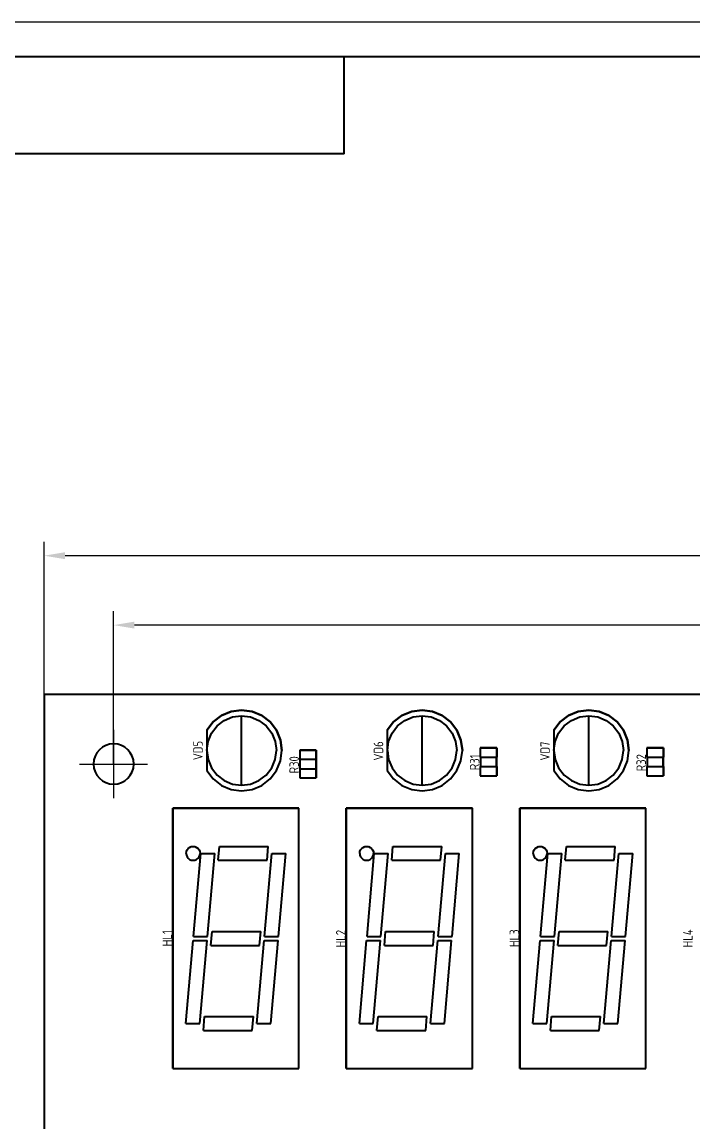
# Model space of a CAD drawing. Extents: x 193 to 1101, y 70 to 664.
# Drawn here: x 303.6 to 400.3, y 505.6 to 664 of the extents above; entities that cross this region are included whole.
import ezdxf

# ---------------------------------------------------------------- set-up
doc = ezdxf.new("R2010")
doc.units = 0
doc.header["$MEASUREMENT"] = 0
doc.linetypes.add('ACAD_ISO04W100', pattern=[30, 24, -3, 0, -3])
doc.layers.get('0').update_dxf_attribs({"linetype": 'CONTINUOUS'})
doc.layers.get('DEFPOINTS').update_dxf_attribs({"linetype": 'CONTINUOUS'})
doc.layers.add('KONTUR', color=7, linetype='CONTINUOUS')
doc.layers.add('штрих-пунктир', color=7, linetype='ACAD_ISO04W100')
doc.layers.add('Основная', color=7, linetype='CONTINUOUS', lineweight=40)
doc.styles.add('GOST type A0', font='', dxfattribs={"oblique": 15, "height": 3.5})
doc.styles.get('GOST type A0').set_extended_font_data('GOST type A')
doc.dimstyles.new('GOST type A', dxfattribs={"dimtxt": 3.5, "dimasz": 3, "dimexe": 2, "dimexo": 0, "dimgap": 1, "dimtad": 1, "dimtoh": 1, "dimtxsty": 'GOST type A0', "dimcen": 0, "dimazin": 2, "dimtfac": 1, "dimtmove": 0, "dimatfit": 3, "dimfxl": 1, "dimarcsym": 0})

# ---------------------------------------------------------------- blocks, each defined once
blk = doc.blocks.new('*D8')
at = {"color": 0, "lineweight": -2, "transparency": 16777216}
for p, q in [((306.79, 567.15), (306.79, 589.15)), ((626.79, 567.15), (626.79, 589.15)), ((623.79, 587.15), (309.79, 587.15))]:
    blk.add_line(p, q, dxfattribs=at)
at = {"color": 0, "transparency": 16777216}
for points in [[(309.79, 587.65), (309.79, 586.65), (306.79, 587.15)], [(623.79, 587.65), (623.79, 586.65), (626.79, 587.15)]]:
    blk.add_solid(points, dxfattribs=at)
at = {"layer": 'DEFPOINTS', "color": 0, "transparency": 16777216}
for p in [(306.79, 587.15), (306.79, 567.15), (626.79, 567.15)]:
    blk.add_point(p, dxfattribs=at)
at = {"color": 0, "transparency": 16777216, "insert": (466.79, 589.9), "char_height": 3.5, "attachment_point": 5, "style": 'GOST type A0'}
blk.add_mtext('160*', dxfattribs=at)
blk = doc.blocks.new('*D9')
at = {"color": 0, "lineweight": -2, "transparency": 16777216}
for p, q in [((316.79, 557.15), (316.79, 579.15)), ((616.79, 557.15), (616.79, 579.15)), ((613.79, 577.15), (319.79, 577.15))]:
    blk.add_line(p, q, dxfattribs=at)
at = {"color": 0, "transparency": 16777216}
for points in [[(319.79, 577.65), (319.79, 576.65), (316.79, 577.15)], [(613.79, 577.65), (613.79, 576.65), (616.79, 577.15)]]:
    blk.add_solid(points, dxfattribs=at)
at = {"layer": 'DEFPOINTS', "color": 0, "transparency": 16777216}
for p in [(316.79, 577.15), (316.79, 557.15), (616.79, 557.15)]:
    blk.add_point(p, dxfattribs=at)
at = {"color": 0, "transparency": 16777216, "insert": (466.79, 579.9), "char_height": 3.5, "attachment_point": 5, "style": 'GOST type A0'}
blk.add_mtext('150*', dxfattribs=at)

msp = doc.modelspace()

# ---------------------------------------------------------------- linework, layer by layer
at = {"layer": 'KONTUR'}
msp.add_line((260, 664), (1101, 664), dxfattribs=at)
at = {"layer": 'Основная'}
for p, q in [((1096, 659), (280, 659)), ((350, 645), (350, 659)), ((350, 645), (280, 645)), ((626.792, 567.152), (306.792, 567.152)), ((306.792, 567.152), (306.792, 357.152)), ((332.334, 564.126), (331.134, 563.206)), ((331.134, 563.206), (332.334, 564.126)), ((332.334, 564.126), (331.134, 563.206)), ((331.134, 563.206), (332.334, 564.126)), ((333.732, 564.704), (332.334, 564.126)), ((332.334, 564.126), (333.732, 564.704)), ((333.732, 564.704), (332.334, 564.126)), ((332.334, 564.126), (333.732, 564.704)), ((332.732, 563.432), (333.938, 563.932)), ((332.732, 563.432), (333.938, 563.932)), ((335.232, 564.902), (333.732, 564.704)), ((333.732, 564.704), (335.232, 564.902)), ((335.232, 564.902), (333.732, 564.704)), ((333.732, 564.704), (335.232, 564.902)), ((333.938, 563.932), (335.232, 564.102)), ((333.938, 563.932), (335.232, 564.102)), ((336.734, 564.704), (335.232, 564.902)), ((335.232, 564.902), (336.734, 564.704)), ((336.734, 564.704), (335.232, 564.902)), ((335.232, 564.902), (336.734, 564.704)), ((335.232, 564.102), (336.526, 563.932)), ((335.232, 564.102), (335.232, 563.932)), ((335.232, 564.102), (336.526, 563.932)), ((335.232, 564.102), (335.232, 563.932)), ((335.232, 563.432), (335.232, 563.932)), ((335.232, 563.432), (335.232, 563.932)), ((336.526, 563.932), (337.732, 563.432)), ((336.526, 563.932), (337.732, 563.432)), ((338.132, 564.126), (336.734, 564.704)), ((336.734, 564.704), (338.132, 564.126)), ((338.132, 564.126), (336.734, 564.704)), ((336.734, 564.704), (338.132, 564.126)), ((339.334, 563.204), (338.132, 564.126)), ((338.132, 564.126), (339.334, 563.204)), ((339.334, 563.204), (338.132, 564.126)), ((338.132, 564.126), (339.334, 563.204)), ((358.334, 564.126), (357.134, 563.206)), ((357.134, 563.206), (358.334, 564.126)), ((358.334, 564.126), (357.134, 563.206)), ((357.134, 563.206), (358.334, 564.126)), ((359.732, 564.704), (358.334, 564.126)), ((358.334, 564.126), (359.732, 564.704)), ((359.732, 564.704), (358.334, 564.126)), ((358.334, 564.126), (359.732, 564.704)), ((358.732, 563.432), (359.938, 563.932)), ((358.732, 563.432), (359.938, 563.932)), ((361.232, 564.902), (359.732, 564.704)), ((359.732, 564.704), (361.232, 564.902)), ((361.232, 564.902), (359.732, 564.704)), ((359.732, 564.704), (361.232, 564.902)), ((359.938, 563.932), (361.232, 564.102)), ((359.938, 563.932), (361.232, 564.102)), ((362.734, 564.704), (361.232, 564.902)), ((361.232, 564.902), (362.734, 564.704)), ((362.734, 564.704), (361.232, 564.902)), ((361.232, 564.902), (362.734, 564.704)), ((361.232, 564.102), (362.526, 563.932)), ((361.232, 564.102), (361.232, 563.932)), ((361.232, 564.102), (362.526, 563.932)), ((361.232, 564.102), (361.232, 563.932)), ((361.232, 563.432), (361.232, 563.932)), ((361.232, 563.432), (361.232, 563.932)), ((362.526, 563.932), (363.732, 563.432)), ((362.526, 563.932), (363.732, 563.432)), ((364.132, 564.126), (362.734, 564.704)), ((362.734, 564.704), (364.132, 564.126)), ((364.132, 564.126), (362.734, 564.704)), ((362.734, 564.704), (364.132, 564.126)), ((365.334, 563.204), (364.132, 564.126)), ((364.132, 564.126), (365.334, 563.204)), ((365.334, 563.204), (364.132, 564.126)), ((364.132, 564.126), (365.334, 563.204)), ((382.334, 564.126), (381.134, 563.206)), ((381.134, 563.206), (382.334, 564.126)), ((382.334, 564.126), (381.134, 563.206)), ((381.134, 563.206), (382.334, 564.126)), ((383.732, 564.704), (382.334, 564.126)), ((382.334, 564.126), (383.732, 564.704)), ((383.732, 564.704), (382.334, 564.126)), ((382.334, 564.126), (383.732, 564.704)), ((382.732, 563.432), (383.938, 563.932)), ((382.732, 563.432), (383.938, 563.932)), ((385.232, 564.902), (383.732, 564.704)), ((383.732, 564.704), (385.232, 564.902)), ((385.232, 564.902), (383.732, 564.704)), ((383.732, 564.704), (385.232, 564.902)), ((383.938, 563.932), (385.232, 564.102)), ((383.938, 563.932), (385.232, 564.102)), ((386.734, 564.704), (385.232, 564.902)), ((385.232, 564.902), (386.734, 564.704)), ((386.734, 564.704), (385.232, 564.902)), ((385.232, 564.902), (386.734, 564.704)), ((385.232, 564.102), (386.526, 563.932)), ((385.232, 564.102), (385.232, 563.932)), ((385.232, 564.102), (386.526, 563.932)), ((385.232, 564.102), (385.232, 563.932)), ((385.232, 563.432), (385.232, 563.932)), ((385.232, 563.432), (385.232, 563.932)), ((386.526, 563.932), (387.732, 563.432)), ((386.526, 563.932), (387.732, 563.432)), ((388.132, 564.126), (386.734, 564.704)), ((386.734, 564.704), (388.132, 564.126)), ((388.132, 564.126), (386.734, 564.704)), ((386.734, 564.704), (388.132, 564.126)), ((389.334, 563.204), (388.132, 564.126)), ((388.132, 564.126), (389.334, 563.204)), ((389.334, 563.204), (388.132, 564.126)), ((388.132, 564.126), (389.334, 563.204)), ((331.134, 563.206), (330.212, 562.008)), ((330.212, 562.008), (331.134, 563.206)), ((331.134, 563.206), (330.212, 562.008)), ((330.212, 562.008), (331.134, 563.206)), ((330.902, 561.602), (331.696, 562.638)), ((330.902, 561.602), (331.696, 562.638)), ((331.696, 562.638), (332.732, 563.432)), ((331.696, 562.638), (332.732, 563.432)), ((335.232, 562.638), (335.232, 563.432)), ((335.232, 562.638), (335.232, 563.432)), ((335.232, 561.602), (335.232, 562.638)), ((335.232, 561.602), (335.232, 562.638)), ((337.732, 563.432), (338.768, 562.638)), ((337.732, 563.432), (338.768, 562.638)), ((338.768, 562.638), (339.562, 561.602)), ((338.768, 562.638), (339.562, 561.602)), ((340.256, 562.002), (339.334, 563.204)), ((339.334, 563.204), (340.256, 562.002)), ((340.256, 562.002), (339.334, 563.204)), ((339.334, 563.204), (340.256, 562.002)), ((357.134, 563.206), (356.212, 562.008)), ((356.212, 562.008), (357.134, 563.206)), ((357.134, 563.206), (356.212, 562.008)), ((356.212, 562.008), (357.134, 563.206)), ((356.902, 561.602), (357.696, 562.638)), ((356.902, 561.602), (357.696, 562.638)), ((357.696, 562.638), (358.732, 563.432)), ((357.696, 562.638), (358.732, 563.432)), ((361.232, 562.638), (361.232, 563.432)), ((361.232, 562.638), (361.232, 563.432)), ((361.232, 561.602), (361.232, 562.638)), ((361.232, 561.602), (361.232, 562.638)), ((363.732, 563.432), (364.768, 562.638)), ((363.732, 563.432), (364.768, 562.638)), ((364.768, 562.638), (365.562, 561.602)), ((364.768, 562.638), (365.562, 561.602)), ((366.256, 562.002), (365.334, 563.204)), ((365.334, 563.204), (366.256, 562.002)), ((366.256, 562.002), (365.334, 563.204)), ((365.334, 563.204), (366.256, 562.002)), ((381.134, 563.206), (380.212, 562.008)), ((380.212, 562.008), (381.134, 563.206)), ((381.134, 563.206), (380.212, 562.008)), ((380.212, 562.008), (381.134, 563.206)), ((380.902, 561.602), (381.696, 562.638)), ((380.902, 561.602), (381.696, 562.638)), ((381.696, 562.638), (382.732, 563.432)), ((381.696, 562.638), (382.732, 563.432)), ((385.232, 562.638), (385.232, 563.432)), ((385.232, 562.638), (385.232, 563.432)), ((385.232, 561.602), (385.232, 562.638)), ((385.232, 561.602), (385.232, 562.638)), ((387.732, 563.432), (388.768, 562.638)), ((387.732, 563.432), (388.768, 562.638)), ((388.768, 562.638), (389.562, 561.602)), ((388.768, 562.638), (389.562, 561.602)), ((390.256, 562.002), (389.334, 563.204)), ((389.334, 563.204), (390.256, 562.002)), ((390.256, 562.002), (389.334, 563.204)), ((389.334, 563.204), (390.256, 562.002)), ((330.212, 562.008), (330.212, 556.198)), ((330.212, 562.008), (330.212, 556.198)), ((330.212, 562.008), (330.212, 556.198)), ((330.212, 562.008), (330.212, 556.198)), ((330.402, 560.396), (330.902, 561.602)), ((330.402, 560.396), (330.902, 561.602)), ((335.232, 560.396), (335.232, 561.602)), ((335.232, 560.396), (335.232, 561.602)), ((339.562, 561.602), (340.062, 560.396)), ((339.562, 561.602), (340.062, 560.396)), ((340.834, 560.604), (340.256, 562.002)), ((340.256, 562.002), (340.834, 560.604)), ((340.834, 560.604), (340.256, 562.002)), ((340.256, 562.002), (340.834, 560.604)), ((356.212, 562.008), (356.212, 556.198)), ((356.212, 562.008), (356.212, 556.198)), ((356.212, 562.008), (356.212, 556.198)), ((356.212, 562.008), (356.212, 556.198)), ((356.402, 560.396), (356.902, 561.602)), ((356.402, 560.396), (356.902, 561.602)), ((361.232, 560.396), (361.232, 561.602)), ((361.232, 560.396), (361.232, 561.602)), ((365.562, 561.602), (366.062, 560.396)), ((365.562, 561.602), (366.062, 560.396)), ((366.834, 560.604), (366.256, 562.002)), ((366.256, 562.002), (366.834, 560.604)), ((366.834, 560.604), (366.256, 562.002)), ((366.256, 562.002), (366.834, 560.604)), ((380.212, 562.008), (380.212, 556.198)), ((380.212, 562.008), (380.212, 556.198)), ((380.212, 562.008), (380.212, 556.198)), ((380.212, 562.008), (380.212, 556.198)), ((380.402, 560.396), (380.902, 561.602)), ((380.402, 560.396), (380.902, 561.602)), ((385.232, 560.396), (385.232, 561.602)), ((385.232, 560.396), (385.232, 561.602)), ((389.562, 561.602), (390.062, 560.396)), ((389.562, 561.602), (390.062, 560.396)), ((390.834, 560.604), (390.256, 562.002)), ((390.256, 562.002), (390.834, 560.604)), ((390.834, 560.604), (390.256, 562.002)), ((390.256, 562.002), (390.834, 560.604)), ((330.232, 559.102), (330.402, 560.396)), ((330.232, 559.102), (330.402, 560.396)), ((335.232, 559.102), (335.232, 560.396)), ((335.232, 559.102), (335.232, 560.396)), ((340.062, 560.396), (340.232, 559.102)), ((340.062, 560.396), (340.232, 559.102)), ((341.032, 559.102), (340.834, 560.604)), ((340.834, 560.604), (341.032, 559.102)), ((341.032, 559.102), (340.834, 560.604)), ((340.834, 560.604), (341.032, 559.102)), ((345.986, 559.158), (343.598, 559.158)), ((343.598, 559.158), (343.598, 557.838)), ((343.598, 559.158), (345.986, 559.158)), ((343.598, 559.158), (343.598, 557.838)), ((345.986, 559.158), (343.598, 559.158)), ((343.598, 559.158), (343.598, 557.838)), ((343.598, 559.158), (345.986, 559.158)), ((343.598, 559.158), (343.598, 557.838)), ((345.986, 557.838), (345.986, 559.158)), ((345.986, 559.158), (345.986, 557.838)), ((345.986, 557.838), (345.986, 559.158)), ((345.986, 559.158), (345.986, 557.838)), ((356.232, 559.102), (356.402, 560.396)), ((356.232, 559.102), (356.402, 560.396)), ((361.232, 559.102), (361.232, 560.396)), ((361.232, 559.102), (361.232, 560.396)), ((366.062, 560.396), (366.232, 559.102)), ((366.062, 560.396), (366.232, 559.102)), ((367.032, 559.102), (366.834, 560.604)), ((366.834, 560.604), (367.032, 559.102)), ((367.032, 559.102), (366.834, 560.604)), ((366.834, 560.604), (367.032, 559.102)), ((371.986, 559.462), (369.598, 559.462)), ((369.598, 559.462), (369.598, 558.142)), ((369.598, 559.462), (371.986, 559.462)), ((369.598, 559.462), (369.598, 558.142)), ((371.986, 559.462), (369.598, 559.462)), ((369.598, 559.462), (369.598, 558.142)), ((369.598, 559.462), (371.986, 559.462)), ((369.598, 559.462), (369.598, 558.142)), ((371.986, 558.142), (371.986, 559.462)), ((371.986, 559.462), (371.986, 558.142)), ((371.986, 558.142), (371.986, 559.462)), ((371.986, 559.462), (371.986, 558.142)), ((380.232, 559.102), (380.402, 560.396)), ((380.232, 559.102), (380.402, 560.396)), ((385.232, 559.102), (385.232, 560.396)), ((385.232, 559.102), (385.232, 560.396)), ((390.062, 560.396), (390.232, 559.102)), ((390.062, 560.396), (390.232, 559.102)), ((391.032, 559.102), (390.834, 560.604)), ((390.834, 560.604), (391.032, 559.102)), ((391.032, 559.102), (390.834, 560.604)), ((390.834, 560.604), (391.032, 559.102)), ((395.986, 559.462), (393.598, 559.462)), ((393.598, 559.462), (393.598, 558.142)), ((393.598, 559.462), (395.986, 559.462)), ((393.598, 559.462), (393.598, 558.142)), ((395.986, 559.462), (393.598, 559.462)), ((393.598, 559.462), (393.598, 558.142)), ((393.598, 559.462), (395.986, 559.462)), ((393.598, 559.462), (393.598, 558.142)), ((395.986, 558.142), (395.986, 559.462)), ((395.986, 559.462), (395.986, 558.142)), ((395.986, 558.142), (395.986, 559.462)), ((395.986, 559.462), (395.986, 558.142)), ((330.232, 559.102), (330.402, 557.808)), ((330.232, 559.102), (330.402, 557.808)), ((330.402, 557.808), (330.902, 556.602)), ((330.402, 557.808), (330.902, 556.602)), ((335.232, 557.808), (335.232, 559.102)), ((335.232, 557.808), (335.232, 559.102)), ((335.232, 556.602), (335.232, 557.808)), ((335.232, 556.602), (335.232, 557.808)), ((339.562, 556.602), (340.062, 557.808)), ((339.562, 556.602), (340.062, 557.808)), ((340.062, 557.808), (340.232, 559.102)), ((340.062, 557.808), (340.232, 559.102)), ((340.256, 556.202), (340.834, 557.602)), ((340.256, 556.202), (340.834, 557.602)), ((340.256, 556.202), (340.834, 557.602)), ((340.256, 556.202), (340.834, 557.602)), ((340.834, 557.602), (341.032, 559.102)), ((340.834, 557.602), (341.032, 559.102)), ((340.834, 557.602), (341.032, 559.102)), ((340.834, 557.602), (341.032, 559.102)), ((343.598, 557.838), (343.632, 557.838)), ((343.598, 557.838), (345.986, 557.838)), ((343.598, 557.838), (343.632, 557.838)), ((343.598, 557.838), (345.986, 557.838)), ((343.632, 557.838), (343.632, 556.466)), ((343.632, 557.838), (343.632, 556.466)), ((343.632, 557.838), (343.632, 556.466)), ((343.632, 557.838), (343.632, 556.466)), ((345.952, 556.466), (345.952, 557.838)), ((345.952, 557.838), (345.986, 557.838)), ((345.952, 557.838), (345.952, 556.466)), ((345.952, 556.466), (345.952, 557.838)), ((345.952, 557.838), (345.986, 557.838)), ((345.952, 557.838), (345.952, 556.466)), ((356.232, 559.102), (356.402, 557.808)), ((356.232, 559.102), (356.402, 557.808)), ((356.402, 557.808), (356.902, 556.602)), ((356.402, 557.808), (356.902, 556.602)), ((361.232, 557.808), (361.232, 559.102)), ((361.232, 557.808), (361.232, 559.102)), ((361.232, 556.602), (361.232, 557.808)), ((361.232, 556.602), (361.232, 557.808)), ((365.562, 556.602), (366.062, 557.808)), ((365.562, 556.602), (366.062, 557.808)), ((366.062, 557.808), (366.232, 559.102)), ((366.062, 557.808), (366.232, 559.102)), ((366.256, 556.202), (366.834, 557.602)), ((366.256, 556.202), (366.834, 557.602)), ((366.256, 556.202), (366.834, 557.602)), ((366.256, 556.202), (366.834, 557.602)), ((366.834, 557.602), (367.032, 559.102)), ((366.834, 557.602), (367.032, 559.102)), ((366.834, 557.602), (367.032, 559.102)), ((366.834, 557.602), (367.032, 559.102)), ((369.598, 558.142), (369.632, 558.142)), ((369.598, 558.142), (371.986, 558.142)), ((369.598, 558.142), (369.632, 558.142)), ((369.598, 558.142), (371.986, 558.142)), ((369.632, 558.142), (369.632, 556.77)), ((369.632, 558.142), (369.632, 556.77)), ((369.632, 558.142), (369.632, 556.77)), ((369.632, 558.142), (369.632, 556.77)), ((371.952, 556.77), (371.952, 558.142)), ((371.952, 558.142), (371.986, 558.142)), ((371.952, 558.142), (371.952, 556.77)), ((371.952, 556.77), (371.952, 558.142)), ((371.952, 558.142), (371.986, 558.142)), ((371.952, 558.142), (371.952, 556.77)), ((380.232, 559.102), (380.402, 557.808)), ((380.232, 559.102), (380.402, 557.808)), ((380.402, 557.808), (380.902, 556.602)), ((380.402, 557.808), (380.902, 556.602)), ((385.232, 557.808), (385.232, 559.102)), ((385.232, 557.808), (385.232, 559.102)), ((385.232, 556.602), (385.232, 557.808)), ((385.232, 556.602), (385.232, 557.808)), ((389.562, 556.602), (390.062, 557.808)), ((389.562, 556.602), (390.062, 557.808)), ((390.062, 557.808), (390.232, 559.102)), ((390.062, 557.808), (390.232, 559.102)), ((390.256, 556.202), (390.834, 557.602)), ((390.256, 556.202), (390.834, 557.602)), ((390.256, 556.202), (390.834, 557.602)), ((390.256, 556.202), (390.834, 557.602)), ((390.834, 557.602), (391.032, 559.102)), ((390.834, 557.602), (391.032, 559.102)), ((390.834, 557.602), (391.032, 559.102)), ((390.834, 557.602), (391.032, 559.102)), ((393.598, 558.142), (393.632, 558.142)), ((393.598, 558.142), (395.986, 558.142)), ((393.598, 558.142), (393.632, 558.142)), ((393.598, 558.142), (395.986, 558.142)), ((393.632, 558.142), (393.632, 556.77)), ((393.632, 558.142), (393.632, 556.77)), ((393.632, 558.142), (393.632, 556.77)), ((393.632, 558.142), (393.632, 556.77)), ((395.952, 556.77), (395.952, 558.142)), ((395.952, 558.142), (395.986, 558.142)), ((395.952, 558.142), (395.952, 556.77)), ((395.952, 556.77), (395.952, 558.142)), ((395.952, 558.142), (395.986, 558.142)), ((395.952, 558.142), (395.952, 556.77)), ((330.212, 556.198), (331.134, 554.998)), ((330.212, 556.198), (331.134, 554.998)), ((330.212, 556.198), (331.134, 554.998)), ((330.212, 556.198), (331.134, 554.998)), ((330.902, 556.602), (331.696, 555.566)), ((330.902, 556.602), (331.696, 555.566)), ((335.232, 555.566), (335.232, 556.602)), ((335.232, 555.566), (335.232, 556.602)), ((338.768, 555.566), (339.562, 556.602)), ((338.768, 555.566), (339.562, 556.602)), ((339.334, 555), (340.256, 556.202)), ((339.334, 555), (340.256, 556.202)), ((339.334, 555), (340.256, 556.202)), ((339.334, 555), (340.256, 556.202)), ((343.632, 556.466), (343.598, 556.466)), ((343.598, 556.466), (343.598, 555.146)), ((343.598, 556.466), (345.986, 556.466)), ((343.598, 556.466), (343.598, 555.146)), ((343.632, 556.466), (343.598, 556.466)), ((343.598, 556.466), (343.598, 555.146)), ((343.598, 556.466), (345.986, 556.466)), ((343.598, 556.466), (343.598, 555.146)), ((345.986, 556.466), (345.952, 556.466)), ((345.986, 556.466), (345.952, 556.466)), ((345.986, 555.146), (345.986, 556.466)), ((345.986, 556.466), (345.986, 555.146)), ((345.986, 555.146), (345.986, 556.466)), ((345.986, 556.466), (345.986, 555.146)), ((356.212, 556.198), (357.134, 554.998)), ((356.212, 556.198), (357.134, 554.998)), ((356.212, 556.198), (357.134, 554.998)), ((356.212, 556.198), (357.134, 554.998)), ((356.902, 556.602), (357.696, 555.566)), ((356.902, 556.602), (357.696, 555.566)), ((361.232, 555.566), (361.232, 556.602)), ((361.232, 555.566), (361.232, 556.602)), ((364.768, 555.566), (365.562, 556.602)), ((364.768, 555.566), (365.562, 556.602)), ((365.334, 555), (366.256, 556.202)), ((365.334, 555), (366.256, 556.202)), ((365.334, 555), (366.256, 556.202)), ((365.334, 555), (366.256, 556.202)), ((369.632, 556.77), (369.598, 556.77)), ((369.598, 556.77), (369.598, 555.45)), ((369.598, 556.77), (371.986, 556.77)), ((369.598, 556.77), (369.598, 555.45)), ((369.632, 556.77), (369.598, 556.77)), ((369.598, 556.77), (369.598, 555.45)), ((369.598, 556.77), (371.986, 556.77)), ((369.598, 556.77), (369.598, 555.45)), ((371.986, 556.77), (371.952, 556.77)), ((371.986, 556.77), (371.952, 556.77)), ((371.986, 555.45), (371.986, 556.77)), ((371.986, 556.77), (371.986, 555.45)), ((371.986, 555.45), (371.986, 556.77)), ((371.986, 556.77), (371.986, 555.45)), ((380.212, 556.198), (381.134, 554.998)), ((380.212, 556.198), (381.134, 554.998)), ((380.212, 556.198), (381.134, 554.998)), ((380.212, 556.198), (381.134, 554.998)), ((380.902, 556.602), (381.696, 555.566)), ((380.902, 556.602), (381.696, 555.566)), ((385.232, 555.566), (385.232, 556.602)), ((385.232, 555.566), (385.232, 556.602)), ((388.768, 555.566), (389.562, 556.602)), ((388.768, 555.566), (389.562, 556.602)), ((389.334, 555), (390.256, 556.202)), ((389.334, 555), (390.256, 556.202)), ((389.334, 555), (390.256, 556.202)), ((389.334, 555), (390.256, 556.202)), ((393.632, 556.77), (393.598, 556.77)), ((393.598, 556.77), (393.598, 555.45)), ((393.598, 556.77), (395.986, 556.77)), ((393.598, 556.77), (393.598, 555.45)), ((393.632, 556.77), (393.598, 556.77)), ((393.598, 556.77), (393.598, 555.45)), ((393.598, 556.77), (395.986, 556.77)), ((393.598, 556.77), (393.598, 555.45)), ((395.986, 556.77), (395.952, 556.77)), ((395.986, 556.77), (395.952, 556.77)), ((395.986, 555.45), (395.986, 556.77)), ((395.986, 556.77), (395.986, 555.45)), ((395.986, 555.45), (395.986, 556.77)), ((395.986, 556.77), (395.986, 555.45)), ((331.134, 554.998), (332.334, 554.078)), ((331.134, 554.998), (332.334, 554.078)), ((331.134, 554.998), (332.334, 554.078)), ((331.134, 554.998), (332.334, 554.078)), ((331.696, 555.566), (332.732, 554.772)), ((331.696, 555.566), (332.732, 554.772)), ((332.732, 554.772), (333.938, 554.272)), ((332.732, 554.772), (333.938, 554.272)), ((335.232, 554.772), (335.232, 555.566)), ((335.232, 554.772), (335.232, 555.566)), ((335.232, 554.272), (335.232, 554.772)), ((335.232, 554.272), (335.232, 554.772)), ((336.526, 554.272), (337.732, 554.772)), ((336.526, 554.272), (337.732, 554.772)), ((337.732, 554.772), (338.768, 555.566)), ((337.732, 554.772), (338.768, 555.566)), ((338.132, 554.08), (339.334, 555)), ((338.132, 554.08), (339.334, 555)), ((338.132, 554.08), (339.334, 555)), ((338.132, 554.08), (339.334, 555)), ((343.598, 555.146), (345.986, 555.146)), ((343.598, 555.146), (345.986, 555.146)), ((343.598, 555.146), (345.986, 555.146)), ((343.598, 555.146), (345.986, 555.146)), ((357.134, 554.998), (358.334, 554.078)), ((357.134, 554.998), (358.334, 554.078)), ((357.134, 554.998), (358.334, 554.078)), ((357.134, 554.998), (358.334, 554.078)), ((357.696, 555.566), (358.732, 554.772)), ((357.696, 555.566), (358.732, 554.772)), ((358.732, 554.772), (359.938, 554.272)), ((358.732, 554.772), (359.938, 554.272)), ((361.232, 554.772), (361.232, 555.566)), ((361.232, 554.772), (361.232, 555.566)), ((361.232, 554.272), (361.232, 554.772)), ((361.232, 554.272), (361.232, 554.772)), ((362.526, 554.272), (363.732, 554.772)), ((362.526, 554.272), (363.732, 554.772)), ((363.732, 554.772), (364.768, 555.566)), ((363.732, 554.772), (364.768, 555.566)), ((364.132, 554.08), (365.334, 555)), ((364.132, 554.08), (365.334, 555)), ((364.132, 554.08), (365.334, 555)), ((364.132, 554.08), (365.334, 555)), ((369.598, 555.45), (371.986, 555.45)), ((369.598, 555.45), (371.986, 555.45)), ((369.598, 555.45), (371.986, 555.45)), ((369.598, 555.45), (371.986, 555.45)), ((381.134, 554.998), (382.334, 554.078)), ((381.134, 554.998), (382.334, 554.078)), ((381.134, 554.998), (382.334, 554.078)), ((381.134, 554.998), (382.334, 554.078)), ((381.696, 555.566), (382.732, 554.772)), ((381.696, 555.566), (382.732, 554.772)), ((382.732, 554.772), (383.938, 554.272)), ((382.732, 554.772), (383.938, 554.272)), ((385.232, 554.772), (385.232, 555.566)), ((385.232, 554.772), (385.232, 555.566)), ((385.232, 554.272), (385.232, 554.772)), ((385.232, 554.272), (385.232, 554.772)), ((386.526, 554.272), (387.732, 554.772)), ((386.526, 554.272), (387.732, 554.772)), ((387.732, 554.772), (388.768, 555.566)), ((387.732, 554.772), (388.768, 555.566)), ((388.132, 554.08), (389.334, 555)), ((388.132, 554.08), (389.334, 555)), ((388.132, 554.08), (389.334, 555)), ((388.132, 554.08), (389.334, 555)), ((393.598, 555.45), (395.986, 555.45)), ((393.598, 555.45), (395.986, 555.45)), ((393.598, 555.45), (395.986, 555.45)), ((393.598, 555.45), (395.986, 555.45)), ((332.334, 554.078), (333.732, 553.5)), ((332.334, 554.078), (333.732, 553.5)), ((332.334, 554.078), (333.732, 553.5)), ((332.334, 554.078), (333.732, 553.5)), ((333.732, 553.5), (335.232, 553.302)), ((333.732, 553.5), (335.232, 553.302)), ((333.732, 553.5), (335.232, 553.302)), ((333.732, 553.5), (335.232, 553.302)), ((333.938, 554.272), (335.232, 554.102)), ((333.938, 554.272), (335.232, 554.102)), ((335.232, 554.102), (336.526, 554.272)), ((335.232, 554.272), (335.232, 554.102)), ((335.232, 554.102), (336.526, 554.272)), ((335.232, 554.272), (335.232, 554.102)), ((335.232, 553.302), (336.734, 553.5)), ((335.232, 553.302), (336.734, 553.5)), ((335.232, 553.302), (336.734, 553.5)), ((335.232, 553.302), (336.734, 553.5)), ((336.734, 553.5), (338.132, 554.08)), ((336.734, 553.5), (338.132, 554.08)), ((336.734, 553.5), (338.132, 554.08)), ((336.734, 553.5), (338.132, 554.08)), ((358.334, 554.078), (359.732, 553.5)), ((358.334, 554.078), (359.732, 553.5)), ((358.334, 554.078), (359.732, 553.5)), ((358.334, 554.078), (359.732, 553.5)), ((359.732, 553.5), (361.232, 553.302)), ((359.732, 553.5), (361.232, 553.302)), ((359.732, 553.5), (361.232, 553.302)), ((359.732, 553.5), (361.232, 553.302)), ((359.938, 554.272), (361.232, 554.102)), ((359.938, 554.272), (361.232, 554.102)), ((361.232, 554.102), (362.526, 554.272)), ((361.232, 554.272), (361.232, 554.102)), ((361.232, 554.102), (362.526, 554.272)), ((361.232, 554.272), (361.232, 554.102)), ((361.232, 553.302), (362.734, 553.5)), ((361.232, 553.302), (362.734, 553.5)), ((361.232, 553.302), (362.734, 553.5)), ((361.232, 553.302), (362.734, 553.5)), ((362.734, 553.5), (364.132, 554.08)), ((362.734, 553.5), (364.132, 554.08)), ((362.734, 553.5), (364.132, 554.08)), ((362.734, 553.5), (364.132, 554.08)), ((382.334, 554.078), (383.732, 553.5)), ((382.334, 554.078), (383.732, 553.5)), ((382.334, 554.078), (383.732, 553.5)), ((382.334, 554.078), (383.732, 553.5)), ((383.732, 553.5), (385.232, 553.302)), ((383.732, 553.5), (385.232, 553.302)), ((383.732, 553.5), (385.232, 553.302)), ((383.732, 553.5), (385.232, 553.302)), ((383.938, 554.272), (385.232, 554.102)), ((383.938, 554.272), (385.232, 554.102)), ((385.232, 554.102), (386.526, 554.272)), ((385.232, 554.272), (385.232, 554.102)), ((385.232, 554.102), (386.526, 554.272)), ((385.232, 554.272), (385.232, 554.102)), ((385.232, 553.302), (386.734, 553.5)), ((385.232, 553.302), (386.734, 553.5)), ((385.232, 553.302), (386.734, 553.5)), ((385.232, 553.302), (386.734, 553.5)), ((386.734, 553.5), (388.132, 554.08)), ((386.734, 553.5), (388.132, 554.08)), ((386.734, 553.5), (388.132, 554.08)), ((386.734, 553.5), (388.132, 554.08)), ((343.472, 550.782), (325.312, 550.782)), ((325.312, 550.782), (325.312, 513.282)), ((325.312, 550.782), (343.472, 550.782)), ((325.312, 513.282), (325.312, 550.782)), ((343.472, 550.782), (325.312, 550.782)), ((325.312, 550.782), (325.312, 513.282)), ((325.312, 550.782), (343.472, 550.782)), ((325.312, 513.282), (325.312, 550.782)), ((343.472, 513.282), (343.472, 550.782)), ((343.472, 513.282), (343.472, 550.782)), ((343.472, 513.282), (343.472, 550.782)), ((343.472, 513.282), (343.472, 550.782)), ((368.472, 550.782), (350.312, 550.782)), ((350.312, 550.782), (350.312, 513.282)), ((350.312, 550.782), (368.472, 550.782)), ((350.312, 513.282), (350.312, 550.782)), ((368.472, 550.782), (350.312, 550.782)), ((350.312, 550.782), (350.312, 513.282)), ((350.312, 550.782), (368.472, 550.782)), ((350.312, 513.282), (350.312, 550.782)), ((368.472, 513.282), (368.472, 550.782)), ((368.472, 513.282), (368.472, 550.782)), ((368.472, 513.282), (368.472, 550.782)), ((368.472, 513.282), (368.472, 550.782)), ((393.472, 550.782), (375.312, 550.782)), ((375.312, 550.782), (375.312, 513.282)), ((375.312, 550.782), (393.472, 550.782)), ((375.312, 513.282), (375.312, 550.782)), ((393.472, 550.782), (375.312, 550.782)), ((375.312, 550.782), (375.312, 513.282)), ((375.312, 550.782), (393.472, 550.782)), ((375.312, 513.282), (375.312, 550.782)), ((393.472, 513.282), (393.472, 550.782)), ((393.472, 513.282), (393.472, 550.782)), ((393.472, 513.282), (393.472, 550.782)), ((393.472, 513.282), (393.472, 550.782)), ((327.376, 544.786), (327.536, 544.994)), ((327.376, 544.786), (327.536, 544.994)), ((327.536, 544.994), (327.742, 545.152)), ((327.536, 544.994), (327.742, 545.152)), ((327.742, 545.152), (327.984, 545.252)), ((327.742, 545.152), (327.984, 545.252)), ((327.984, 545.252), (328.242, 545.286)), ((327.984, 545.252), (328.242, 545.286)), ((328.242, 545.286), (328.502, 545.252)), ((328.242, 545.286), (328.502, 545.252)), ((328.502, 545.252), (328.742, 545.152)), ((328.502, 545.252), (328.742, 545.152)), ((328.742, 545.152), (328.95, 544.994)), ((328.742, 545.152), (328.95, 544.994)), ((328.95, 544.994), (329.108, 544.786)), ((328.95, 544.994), (329.108, 544.786)), ((331.864, 543.286), (332.038, 545.286)), ((331.864, 543.286), (332.038, 545.286)), ((332.038, 545.286), (339.066, 545.286)), ((332.038, 545.286), (339.066, 545.286)), ((338.89, 543.286), (339.066, 545.286)), ((338.89, 543.286), (339.066, 545.286)), ((352.376, 544.786), (352.536, 544.994)), ((352.376, 544.786), (352.536, 544.994)), ((352.536, 544.994), (352.742, 545.152)), ((352.536, 544.994), (352.742, 545.152)), ((352.742, 545.152), (352.984, 545.252)), ((352.742, 545.152), (352.984, 545.252)), ((352.984, 545.252), (353.242, 545.286)), ((352.984, 545.252), (353.242, 545.286)), ((353.242, 545.286), (353.502, 545.252)), ((353.242, 545.286), (353.502, 545.252)), ((353.502, 545.252), (353.742, 545.152)), ((353.502, 545.252), (353.742, 545.152)), ((353.742, 545.152), (353.95, 544.994)), ((353.742, 545.152), (353.95, 544.994)), ((353.95, 544.994), (354.108, 544.786)), ((353.95, 544.994), (354.108, 544.786)), ((356.864, 543.286), (357.038, 545.286)), ((356.864, 543.286), (357.038, 545.286)), ((357.038, 545.286), (364.066, 545.286)), ((357.038, 545.286), (364.066, 545.286)), ((363.89, 543.286), (364.066, 545.286)), ((363.89, 543.286), (364.066, 545.286)), ((377.376, 544.786), (377.536, 544.994)), ((377.376, 544.786), (377.536, 544.994)), ((377.536, 544.994), (377.742, 545.152)), ((377.536, 544.994), (377.742, 545.152)), ((377.742, 545.152), (377.984, 545.252)), ((377.742, 545.152), (377.984, 545.252)), ((377.984, 545.252), (378.242, 545.286)), ((377.984, 545.252), (378.242, 545.286)), ((378.242, 545.286), (378.502, 545.252)), ((378.242, 545.286), (378.502, 545.252)), ((378.502, 545.252), (378.742, 545.152)), ((378.502, 545.252), (378.742, 545.152)), ((378.742, 545.152), (378.95, 544.994)), ((378.742, 545.152), (378.95, 544.994)), ((378.95, 544.994), (379.108, 544.786)), ((378.95, 544.994), (379.108, 544.786)), ((381.864, 543.286), (382.038, 545.286)), ((381.864, 543.286), (382.038, 545.286)), ((382.038, 545.286), (389.066, 545.286)), ((382.038, 545.286), (389.066, 545.286)), ((388.89, 543.286), (389.066, 545.286)), ((388.89, 543.286), (389.066, 545.286)), ((327.242, 544.286), (327.276, 544.546)), ((327.242, 544.286), (327.276, 544.546)), ((327.242, 544.286), (327.276, 544.028)), ((327.242, 544.286), (327.276, 544.028)), ((327.276, 544.546), (327.376, 544.786)), ((327.276, 544.546), (327.376, 544.786)), ((327.276, 544.028), (327.376, 543.786)), ((327.276, 544.028), (327.376, 543.786)), ((327.376, 543.786), (327.536, 543.58)), ((327.376, 543.786), (327.536, 543.58)), ((327.536, 543.58), (327.742, 543.42)), ((327.536, 543.58), (327.742, 543.42)), ((327.742, 543.42), (327.984, 543.32)), ((327.742, 543.42), (327.984, 543.32)), ((327.984, 543.32), (328.242, 543.286)), ((327.984, 543.32), (328.242, 543.286)), ((328.242, 543.286), (328.502, 543.32)), ((328.242, 543.286), (328.502, 543.32)), ((328.296, 532.332), (329.34, 544.286)), ((328.296, 532.332), (329.34, 544.286)), ((328.502, 543.32), (328.742, 543.42)), ((328.502, 543.32), (328.742, 543.42)), ((328.742, 543.42), (328.95, 543.58)), ((328.742, 543.42), (328.95, 543.58)), ((328.95, 543.58), (329.108, 543.786)), ((328.95, 543.58), (329.108, 543.786)), ((329.108, 544.786), (329.208, 544.546)), ((329.108, 544.786), (329.208, 544.546)), ((329.108, 543.786), (329.208, 544.028)), ((329.108, 543.786), (329.208, 544.028)), ((329.208, 544.546), (329.242, 544.286)), ((329.208, 544.546), (329.242, 544.286)), ((329.208, 544.028), (329.242, 544.286)), ((329.208, 544.028), (329.242, 544.286)), ((329.34, 544.286), (331.348, 544.286)), ((329.34, 544.286), (331.348, 544.286)), ((330.302, 532.332), (331.348, 544.286)), ((330.302, 532.332), (331.348, 544.286)), ((338.534, 532.332), (339.58, 544.286)), ((338.534, 532.332), (339.58, 544.286)), ((339.58, 544.286), (341.588, 544.286)), ((339.58, 544.286), (341.588, 544.286)), ((340.542, 532.332), (341.588, 544.286)), ((340.542, 532.332), (341.588, 544.286)), ((352.242, 544.286), (352.276, 544.546)), ((352.242, 544.286), (352.276, 544.546)), ((352.242, 544.286), (352.276, 544.028)), ((352.242, 544.286), (352.276, 544.028)), ((352.276, 544.546), (352.376, 544.786)), ((352.276, 544.546), (352.376, 544.786)), ((352.276, 544.028), (352.376, 543.786)), ((352.276, 544.028), (352.376, 543.786)), ((352.376, 543.786), (352.536, 543.58)), ((352.376, 543.786), (352.536, 543.58)), ((352.536, 543.58), (352.742, 543.42)), ((352.536, 543.58), (352.742, 543.42)), ((352.742, 543.42), (352.984, 543.32)), ((352.742, 543.42), (352.984, 543.32)), ((352.984, 543.32), (353.242, 543.286)), ((352.984, 543.32), (353.242, 543.286)), ((353.242, 543.286), (353.502, 543.32)), ((353.242, 543.286), (353.502, 543.32)), ((353.296, 532.332), (354.34, 544.286)), ((353.296, 532.332), (354.34, 544.286)), ((353.502, 543.32), (353.742, 543.42)), ((353.502, 543.32), (353.742, 543.42)), ((353.742, 543.42), (353.95, 543.58)), ((353.742, 543.42), (353.95, 543.58)), ((353.95, 543.58), (354.108, 543.786)), ((353.95, 543.58), (354.108, 543.786)), ((354.108, 544.786), (354.208, 544.546)), ((354.108, 544.786), (354.208, 544.546)), ((354.108, 543.786), (354.208, 544.028)), ((354.108, 543.786), (354.208, 544.028)), ((354.208, 544.546), (354.242, 544.286)), ((354.208, 544.546), (354.242, 544.286)), ((354.208, 544.028), (354.242, 544.286)), ((354.208, 544.028), (354.242, 544.286)), ((354.34, 544.286), (356.348, 544.286)), ((354.34, 544.286), (356.348, 544.286)), ((355.302, 532.332), (356.348, 544.286)), ((355.302, 532.332), (356.348, 544.286)), ((363.534, 532.332), (364.58, 544.286)), ((363.534, 532.332), (364.58, 544.286)), ((364.58, 544.286), (366.588, 544.286)), ((364.58, 544.286), (366.588, 544.286)), ((365.542, 532.332), (366.588, 544.286)), ((365.542, 532.332), (366.588, 544.286)), ((377.242, 544.286), (377.276, 544.546)), ((377.242, 544.286), (377.276, 544.546)), ((377.242, 544.286), (377.276, 544.028)), ((377.242, 544.286), (377.276, 544.028)), ((377.276, 544.546), (377.376, 544.786)), ((377.276, 544.546), (377.376, 544.786)), ((377.276, 544.028), (377.376, 543.786)), ((377.276, 544.028), (377.376, 543.786)), ((377.376, 543.786), (377.536, 543.58)), ((377.376, 543.786), (377.536, 543.58)), ((377.536, 543.58), (377.742, 543.42)), ((377.536, 543.58), (377.742, 543.42)), ((377.742, 543.42), (377.984, 543.32)), ((377.742, 543.42), (377.984, 543.32)), ((377.984, 543.32), (378.242, 543.286)), ((377.984, 543.32), (378.242, 543.286)), ((378.242, 543.286), (378.502, 543.32)), ((378.242, 543.286), (378.502, 543.32)), ((378.296, 532.332), (379.34, 544.286)), ((378.296, 532.332), (379.34, 544.286)), ((378.502, 543.32), (378.742, 543.42)), ((378.502, 543.32), (378.742, 543.42)), ((378.742, 543.42), (378.95, 543.58)), ((378.742, 543.42), (378.95, 543.58)), ((378.95, 543.58), (379.108, 543.786)), ((378.95, 543.58), (379.108, 543.786)), ((379.108, 544.786), (379.208, 544.546)), ((379.108, 544.786), (379.208, 544.546)), ((379.108, 543.786), (379.208, 544.028)), ((379.108, 543.786), (379.208, 544.028)), ((379.208, 544.546), (379.242, 544.286)), ((379.208, 544.546), (379.242, 544.286)), ((379.208, 544.028), (379.242, 544.286)), ((379.208, 544.028), (379.242, 544.286)), ((379.34, 544.286), (381.348, 544.286)), ((379.34, 544.286), (381.348, 544.286)), ((380.302, 532.332), (381.348, 544.286)), ((380.302, 532.332), (381.348, 544.286)), ((388.534, 532.332), (389.58, 544.286)), ((388.534, 532.332), (389.58, 544.286)), ((389.58, 544.286), (391.588, 544.286)), ((389.58, 544.286), (391.588, 544.286)), ((390.542, 532.332), (391.588, 544.286)), ((390.542, 532.332), (391.588, 544.286)), ((331.864, 543.286), (338.89, 543.286)), ((331.864, 543.286), (338.89, 543.286)), ((356.864, 543.286), (363.89, 543.286)), ((356.864, 543.286), (363.89, 543.286)), ((381.864, 543.286), (388.89, 543.286)), ((381.864, 543.286), (388.89, 543.286)), ((328.296, 532.332), (330.302, 532.332)), ((328.296, 532.332), (330.302, 532.332)), ((330.792, 531.032), (330.966, 533.032)), ((330.792, 531.032), (330.966, 533.032)), ((330.966, 533.032), (337.992, 533.032)), ((330.966, 533.032), (337.992, 533.032)), ((337.818, 531.032), (337.992, 533.032)), ((337.818, 531.032), (337.992, 533.032)), ((338.534, 532.332), (340.542, 532.332)), ((338.534, 532.332), (340.542, 532.332)), ((353.296, 532.332), (355.302, 532.332)), ((353.296, 532.332), (355.302, 532.332)), ((355.792, 531.032), (355.966, 533.032)), ((355.792, 531.032), (355.966, 533.032)), ((355.966, 533.032), (362.992, 533.032)), ((355.966, 533.032), (362.992, 533.032)), ((362.818, 531.032), (362.992, 533.032)), ((362.818, 531.032), (362.992, 533.032)), ((363.534, 532.332), (365.542, 532.332)), ((363.534, 532.332), (365.542, 532.332)), ((378.296, 532.332), (380.302, 532.332)), ((378.296, 532.332), (380.302, 532.332)), ((380.792, 531.032), (380.966, 533.032)), ((380.792, 531.032), (380.966, 533.032)), ((380.966, 533.032), (387.992, 533.032)), ((380.966, 533.032), (387.992, 533.032)), ((387.818, 531.032), (387.992, 533.032)), ((387.818, 531.032), (387.992, 533.032)), ((388.534, 532.332), (390.542, 532.332)), ((388.534, 532.332), (390.542, 532.332)), ((327.196, 519.778), (328.242, 531.732)), ((327.196, 519.778), (328.242, 531.732)), ((328.242, 531.732), (330.25, 531.732)), ((328.242, 531.732), (330.25, 531.732)), ((329.204, 519.778), (330.25, 531.732)), ((329.204, 519.778), (330.25, 531.732)), ((330.792, 531.032), (337.818, 531.032)), ((330.792, 531.032), (337.818, 531.032)), ((337.436, 519.778), (338.482, 531.732)), ((337.436, 519.778), (338.482, 531.732)), ((338.482, 531.732), (340.49, 531.732)), ((338.482, 531.732), (340.49, 531.732)), ((339.444, 519.778), (340.49, 531.732)), ((339.444, 519.778), (340.49, 531.732)), ((352.196, 519.778), (353.242, 531.732)), ((352.196, 519.778), (353.242, 531.732)), ((353.242, 531.732), (355.25, 531.732)), ((353.242, 531.732), (355.25, 531.732)), ((354.204, 519.778), (355.25, 531.732)), ((354.204, 519.778), (355.25, 531.732)), ((355.792, 531.032), (362.818, 531.032)), ((355.792, 531.032), (362.818, 531.032)), ((362.436, 519.778), (363.482, 531.732)), ((362.436, 519.778), (363.482, 531.732)), ((363.482, 531.732), (365.49, 531.732)), ((363.482, 531.732), (365.49, 531.732)), ((364.444, 519.778), (365.49, 531.732)), ((364.444, 519.778), (365.49, 531.732)), ((377.196, 519.778), (378.242, 531.732)), ((377.196, 519.778), (378.242, 531.732)), ((378.242, 531.732), (380.25, 531.732)), ((378.242, 531.732), (380.25, 531.732)), ((379.204, 519.778), (380.25, 531.732)), ((379.204, 519.778), (380.25, 531.732)), ((380.792, 531.032), (387.818, 531.032)), ((380.792, 531.032), (387.818, 531.032)), ((387.436, 519.778), (388.482, 531.732)), ((387.436, 519.778), (388.482, 531.732)), ((388.482, 531.732), (390.49, 531.732)), ((388.482, 531.732), (390.49, 531.732)), ((389.444, 519.778), (390.49, 531.732)), ((389.444, 519.778), (390.49, 531.732)), ((327.196, 519.778), (329.204, 519.778)), ((327.196, 519.778), (329.204, 519.778)), ((329.72, 518.778), (329.894, 520.778)), ((329.72, 518.778), (329.894, 520.778)), ((329.894, 520.778), (336.92, 520.778)), ((329.894, 520.778), (336.92, 520.778)), ((336.746, 518.778), (336.92, 520.778)), ((336.746, 518.778), (336.92, 520.778)), ((337.436, 519.778), (339.444, 519.778)), ((337.436, 519.778), (339.444, 519.778)), ((352.196, 519.778), (354.204, 519.778)), ((352.196, 519.778), (354.204, 519.778)), ((354.72, 518.778), (354.894, 520.778)), ((354.72, 518.778), (354.894, 520.778)), ((354.894, 520.778), (361.92, 520.778)), ((354.894, 520.778), (361.92, 520.778)), ((361.746, 518.778), (361.92, 520.778)), ((361.746, 518.778), (361.92, 520.778)), ((362.436, 519.778), (364.444, 519.778)), ((362.436, 519.778), (364.444, 519.778)), ((377.196, 519.778), (379.204, 519.778)), ((377.196, 519.778), (379.204, 519.778)), ((379.72, 518.778), (379.894, 520.778)), ((379.72, 518.778), (379.894, 520.778)), ((379.894, 520.778), (386.92, 520.778)), ((379.894, 520.778), (386.92, 520.778)), ((386.746, 518.778), (386.92, 520.778)), ((386.746, 518.778), (386.92, 520.778)), ((387.436, 519.778), (389.444, 519.778)), ((387.436, 519.778), (389.444, 519.778)), ((329.72, 518.778), (336.746, 518.778)), ((329.72, 518.778), (336.746, 518.778)), ((354.72, 518.778), (361.746, 518.778)), ((354.72, 518.778), (361.746, 518.778)), ((379.72, 518.778), (386.746, 518.778)), ((379.72, 518.778), (386.746, 518.778)), ((325.312, 513.282), (343.472, 513.282)), ((325.312, 513.282), (343.472, 513.282)), ((325.312, 513.282), (343.472, 513.282)), ((325.312, 513.282), (343.472, 513.282)), ((350.312, 513.282), (368.472, 513.282)), ((350.312, 513.282), (368.472, 513.282)), ((350.312, 513.282), (368.472, 513.282)), ((350.312, 513.282), (368.472, 513.282)), ((375.312, 513.282), (393.472, 513.282)), ((375.312, 513.282), (393.472, 513.282)), ((375.312, 513.282), (393.472, 513.282)), ((375.312, 513.282), (393.472, 513.282))]:
    msp.add_line(p, q, dxfattribs=at)
for start, end in [(90, 180), (0, 90), (180, 270), (270, 0)]:
    msp.add_arc((316.792, 557.152), 2.9, start, end, dxfattribs=at)
at = {"layer": 'штрих-пунктир'}
for p, q in [((316.792, 562.052), (316.792, 552.252)), ((311.892, 557.152), (321.692, 557.152))]:
    msp.add_line(p, q, dxfattribs=at)

# ---------------------------------------------------------------- texts
at = {"style": 'GOST type A0'}
for s, p in [('VD5', (329.633, 557.707)), ('VD6', (355.633, 557.656)), ('VD7', (379.633, 557.656)), ('R30', (343.494, 555.809)), ('R31', (369.494, 556.267)), ('R32', (393.494, 556.113)), ('HL1', (325.208, 530.896)), ('HL2', (350.208, 530.741)), ('HL3', (375.208, 530.793)), ('HL4', (400.208, 530.741))]:
    msp.add_text(s, height=1.3796, rotation=90, dxfattribs=at).set_placement(p)

# ---------------------------------------------------------------- dimensions: what is measured, and where the dimension line sits
for base, p1, p2, text, picture, middle in [((306.792, 587.152), (626.792, 567.152), (306.792, 567.152), '160*', '*D8', (466.792, 589.902)), ((316.792, 577.152), (616.792, 557.152), (316.792, 557.152), '150*', '*D9', (466.792, 579.902))]:
    dim = msp.add_linear_dim(base=base, p1=p1, p2=p2, text=text, dimstyle='GOST type A')
    dim.commit()
    dim.dimension.update_dxf_attribs({"geometry": picture, "text_midpoint": middle})

doc.saveas('drawing.dxf')
